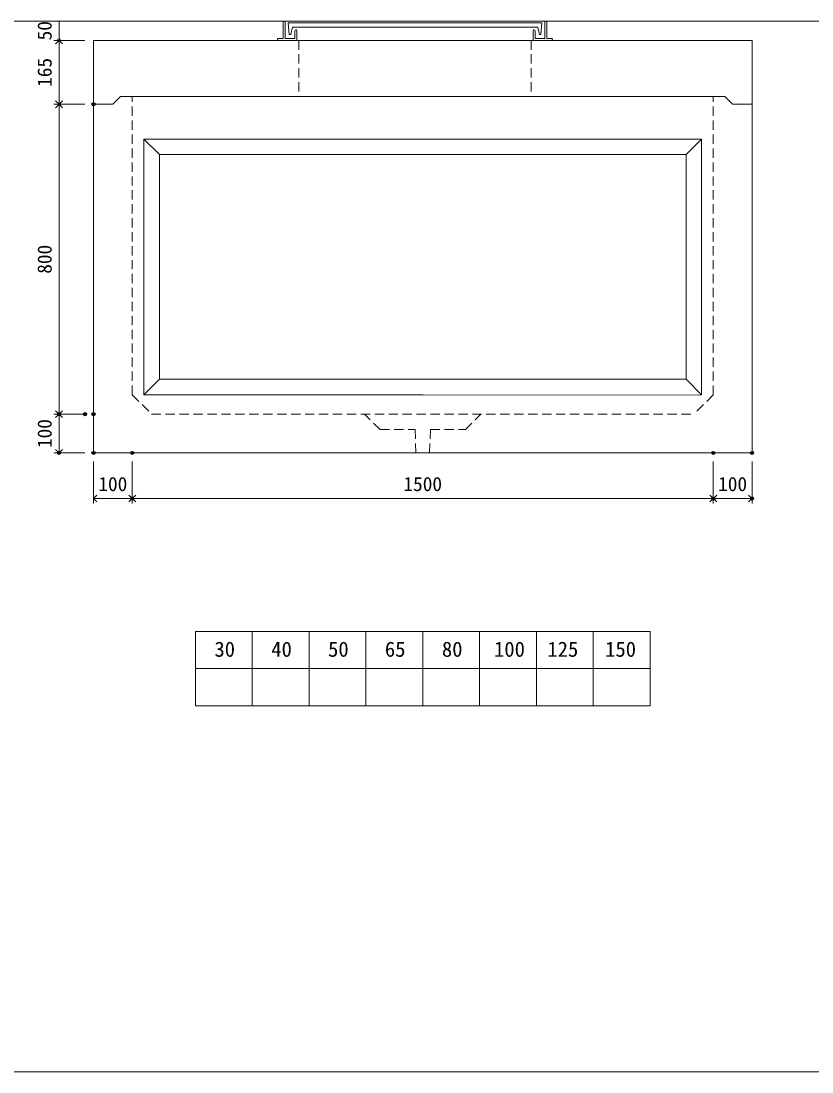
# Model space of a CAD drawing. Units: millimetres, scale not verified. Extents: x -6420 to 6420, y -3059 to 3059.
# Drawn here: x 2323 to 4365, y -2641 to 73 of the extents above; entities that cross this region are included whole.
import ezdxf
from ezdxf.enums import TextEntityAlignment as Align

# ---------------------------------------------------------------- set-up
doc = ezdxf.new("R2010")
doc.units = ezdxf.units.MM
doc.header["$LTSCALE"] = 20
doc.header["$PDMODE"] = 32
doc.header["$PDSIZE"] = 8
doc.linetypes.add('DASHED1', pattern=[1.8, 1.2, -0.6])
doc.layers.add('0-1_Defpoints', color=7, linetype='Continuous')
for name, color, linetype, lineweight in [('0-2_waku', 7, 'Continuous', 18), ('0-3_gaikei', 7, 'Continuous', 18), ('0-4_kakure', 7, 'DASHED1', 5), ('0-5_sunpou', 7, 'Continuous', 5), ('0-8_uchigawa', 6, 'Continuous', 18), ('0-A_futa', 3, 'Continuous', 18), ('0-B_GL', 4, 'Continuous', 18), ('0-D_文字１', 7, 'Continuous', 18)]:
    doc.layers.add(name, color=color, linetype=linetype, lineweight=lineweight)
doc.styles.add('ＭＳ ゴシック', font='')
doc.styles.get('ＭＳ ゴシック').set_extended_font_data('MS Gothic')

# ---------------------------------------------------------------- blocks, each defined once
blk = doc.blocks.new('_Open90')
at = {"layer": '0-5_sunpou'}
blk.add_line((0, 0), (-1, 0), dxfattribs=at)
blk.add_lwpolyline([(-0.5, 0.5), (0, 0), (-0.5, -0.5)], dxfattribs=at)
blk = doc.blocks.new('16 5')
at = {"layer": '0-5_sunpou'}
for p, q in [((75.03, 82.5), (-5, 82.5)), ((8, 64.5), (8, -64.5)), ((53.03, -82.5), (-5, -82.5))]:
    blk.add_line(p, q, dxfattribs=at)
at = {"layer": '0-5_sunpou', "xscale": 18, "yscale": 18}
for p, rotation in [((8, 82.5), 90), ((8, -82.5), 270)]:
    blk.add_blockref('_Open90', p, dxfattribs=dict(at, rotation=rotation))
at = {"layer": '0-5_sunpou', "style": 'ＭＳ ゴシック'}
blk.add_text('165', height=36.66, rotation=90, dxfattribs=at).set_placement((0, -37.5), align=Align.BOTTOM_LEFT)
blk = doc.blocks.new('5 0')
at = {"layer": '0-5_sunpou'}
for p, q in [((2.73, 37.5), (2.73, -12.5)), ((9.9, -12.5), (-10.27, -12.5))]:
    blk.add_line(p, q, dxfattribs=at)
blk.add_point((2.73, -12.5), dxfattribs=at)
at = {"layer": '0-5_sunpou', "style": 'ＭＳ ゴシック'}
blk.add_text('50', height=36.66, rotation=90, dxfattribs=at).set_placement((-5.27, -12.5), align=Align.BOTTOM_LEFT)
blk = doc.blocks.new('D45')
at = {"layer": '0-1_Defpoints'}
for p in [(5093.24, 2425.17), (5004.21, 1625.17), (5093.24, 1625.17)]:
    blk.add_point(p, dxfattribs=at)
at = {"layer": '0-5_sunpou'}
for p, q in [((5071.24, 2425.17), (4991.21, 2425.17)), ((5004.21, 2407.17), (5004.21, 1643.17)), ((5071.24, 1625.17), (4991.21, 1625.17))]:
    blk.add_line(p, q, dxfattribs=at)
at = {"layer": '0-5_sunpou', "xscale": 18, "yscale": 18}
for p, rotation in [((5004.21, 2425.17), 90), ((5004.21, 1625.17), 270)]:
    blk.add_blockref('_Open90', p, dxfattribs=dict(at, rotation=rotation))
at = {"layer": '0-5_sunpou', "style": 'ＭＳ ゴシック'}
blk.add_text('800', height=36.66, rotation=90, dxfattribs=at).set_placement((4996.21, 1987.67), align=Align.BOTTOM_LEFT)
blk = doc.blocks.new('D46')
at = {"layer": '0-1_Defpoints'}
for p in [(5071.24, 1625.17), (5004.21, 1525.17), (5093.24, 1525.17)]:
    blk.add_point(p, dxfattribs=at)
at = {"layer": '0-5_sunpou'}
for p, q in [((5049.24, 1625.17), (4991.21, 1625.17)), ((5004.21, 1607.17), (5004.21, 1543.17)), ((5071.24, 1525.17), (4991.21, 1525.17))]:
    blk.add_line(p, q, dxfattribs=at)
at = {"layer": '0-5_sunpou', "xscale": 18, "yscale": 18}
for p, rotation in [((5004.21, 1625.17), 90), ((5004.21, 1525.17), 270)]:
    blk.add_blockref('_Open90', p, dxfattribs=dict(at, rotation=rotation))
at = {"layer": '0-5_sunpou', "style": 'ＭＳ ゴシック'}
blk.add_text('100', height=36.66, rotation=90, dxfattribs=at).set_placement((4996.21, 1537.67), align=Align.BOTTOM_LEFT)
blk = doc.blocks.new('D47')
at = {"layer": '0-1_Defpoints'}
for p in [(5093.24, 1525.17), (5193.24, 1525.17), (5193.24, 1407.46)]:
    blk.add_point(p, dxfattribs=at)
at = {"layer": '0-5_sunpou'}
for p, q in [((5093.24, 1503.17), (5093.24, 1394.46)), ((5193.24, 1503.17), (5193.24, 1394.46)), ((5111.24, 1407.46), (5175.24, 1407.46))]:
    blk.add_line(p, q, dxfattribs=at)
at = {"layer": '0-5_sunpou', "xscale": 18, "yscale": 18, "rotation": 180}
blk.add_blockref('_Open90', (5093.24, 1407.46), dxfattribs=at)
at = {"layer": '0-5_sunpou', "xscale": 18, "yscale": 18}
blk.add_blockref('_Open90', (5193.24, 1407.46), dxfattribs=at)
at = {"layer": '0-5_sunpou', "style": 'ＭＳ ゴシック'}
blk.add_text('100', height=36.66, dxfattribs=at).set_placement((5105.74, 1415.46), align=Align.BOTTOM_LEFT)
blk = doc.blocks.new('D48')
at = {"layer": '0-1_Defpoints'}
for p in [(5193.24, 1525.17), (6693.24, 1525.17), (6693.24, 1407.46)]:
    blk.add_point(p, dxfattribs=at)
at = {"layer": '0-5_sunpou'}
for p, q in [((5193.24, 1503.17), (5193.24, 1394.46)), ((6693.24, 1503.17), (6693.24, 1394.46)), ((5211.24, 1407.46), (6675.24, 1407.46))]:
    blk.add_line(p, q, dxfattribs=at)
at = {"layer": '0-5_sunpou', "xscale": 18, "yscale": 18, "rotation": 180}
blk.add_blockref('_Open90', (5193.24, 1407.46), dxfattribs=at)
at = {"layer": '0-5_sunpou', "xscale": 18, "yscale": 18}
blk.add_blockref('_Open90', (6693.24, 1407.46), dxfattribs=at)
at = {"layer": '0-5_sunpou', "style": 'ＭＳ ゴシック'}
blk.add_text('1500', height=36.66, dxfattribs=at).set_placement((5893.24, 1415.46), align=Align.BOTTOM_LEFT)
blk = doc.blocks.new('D49')
at = {"layer": '0-1_Defpoints'}
for p in [(6693.24, 1525.17), (6793.24, 1525.17), (6793.24, 1407.46)]:
    blk.add_point(p, dxfattribs=at)
at = {"layer": '0-5_sunpou'}
for p, q in [((6693.24, 1503.17), (6693.24, 1394.46)), ((6793.24, 1503.17), (6793.24, 1394.46)), ((6711.24, 1407.46), (6775.24, 1407.46))]:
    blk.add_line(p, q, dxfattribs=at)
at = {"layer": '0-5_sunpou', "xscale": 18, "yscale": 18, "rotation": 180}
blk.add_blockref('_Open90', (6693.24, 1407.46), dxfattribs=at)
at = {"layer": '0-5_sunpou', "xscale": 18, "yscale": 18}
blk.add_blockref('_Open90', (6793.24, 1407.46), dxfattribs=at)
at = {"layer": '0-5_sunpou', "style": 'ＭＳ ゴシック'}
blk.add_text('100', height=36.66, dxfattribs=at).set_placement((6705.74, 1415.46), align=Align.BOTTOM_LEFT)

msp = doc.modelspace()

# ---------------------------------------------------------------- linework, layer by layer
at = {"layer": '0-2_waku'}
for p, q in [((2773.33, -1503.46), (2773.33, -1695.46)), ((2773.33, -1503.46), (2773.33, -1695.46)), ((2773.33, -1503.46), (2773.33, -1695.46)), ((2773.33, -1503.46), (2773.33, -1695.46)), ((2773.33, -1503.46), (3946.67, -1503.46)), ((2920, -1503.46), (2920, -1695.46)), ((3066.67, -1503.46), (3066.67, -1695.46)), ((3066.67, -1503.46), (3066.67, -1695.46)), ((3213.33, -1503.46), (3213.33, -1695.46)), ((3360, -1503.46), (3360, -1695.46)), ((3506.67, -1503.46), (3506.67, -1695.46)), ((3653.33, -1503.46), (3653.33, -1695.46)), ((3800, -1503.46), (3800, -1695.46)), ((3946.67, -1503.46), (3946.67, -1695.46)), ((2773.33, -1599.46), (3946.67, -1599.46)), ((2773.33, -1695.46), (3946.67, -1695.46)), ((-1740, -2640.8), (6420, -2640.8))]:
    msp.add_line(p, q, dxfattribs=at)
at = {"layer": '0-3_gaikei'}
for p, q in [((2510, 22.54), (2510, -142.46)), ((2510, 22.54), (4210, 22.54)), ((2510, 22.54), (4210, 22.54)), ((2510, 22.54), (4210, 22.54)), ((2510, 22.54), (4210, 22.54)), ((2510, 7.54), (2510, 22.54)), ((4210, -142.46), (4210, 22.54)), ((2580, -122.46), (2560, -142.46)), ((2580, -122.46), (2560, -142.46)), ((2580, -122.46), (2560, -142.46)), ((2580, -122.46), (2560, -142.46)), ((2580, -122.46), (2560, -142.46)), ((2580, -122.46), (2560, -142.46)), ((2580, -122.46), (2560, -142.46)), ((2580, -122.46), (2560, -142.46)), ((2580, -122.46), (2560, -142.46)), ((2580, -122.46), (2560, -142.46)), ((2580, -122.46), (2560, -142.46)), ((2580, -122.46), (2560, -142.46)), ((2580, -122.46), (2560, -142.46)), ((2580, -122.46), (2560, -142.46)), ((2580, -122.46), (2560, -142.46)), ((2580, -122.46), (2560, -142.46)), ((2580, -122.46), (2560, -142.46)), ((2580, -122.46), (2560, -142.46)), ((2580, -122.46), (2560, -142.46)), ((2580, -122.46), (2560, -142.46)), ((2580, -122.46), (2560, -142.46)), ((2580, -122.46), (2560, -142.46)), ((2580, -122.46), (2560, -142.46)), ((2580, -122.46), (2560, -142.46)), ((2580, -122.46), (2560, -142.46)), ((2580, -122.46), (2560, -142.46)), ((2580, -122.46), (2560, -142.46)), ((2580, -122.46), (2560, -142.46)), ((2580, -122.46), (2560, -142.46)), ((2580, -122.46), (2560, -142.46)), ((2580, -122.46), (2560, -142.46)), ((2580, -122.46), (2560, -142.46)), ((2580, -122.46), (4140, -122.46)), ((2580, -122.46), (4140, -122.46)), ((2580, -122.46), (4140, -122.46)), ((2580, -122.46), (4140, -122.46)), ((2580, -122.46), (4140, -122.46)), ((2580, -122.46), (4140, -122.46)), ((2580, -122.46), (4140, -122.46)), ((2580, -122.46), (4140, -122.46)), ((2580, -122.46), (4140, -122.46)), ((2580, -122.46), (4140, -122.46)), ((2580, -122.46), (4140, -122.46)), ((2580, -122.46), (4140, -122.46)), ((2580, -122.46), (4140, -122.46)), ((2580, -122.46), (4140, -122.46)), ((2580, -122.46), (4140, -122.46)), ((2580, -122.46), (4140, -122.46)), ((2580, -122.46), (4140, -122.46)), ((2580, -122.46), (4140, -122.46)), ((2580, -122.46), (4140, -122.46)), ((2580, -122.46), (4140, -122.46)), ((2580, -122.46), (4140, -122.46)), ((2580, -122.46), (4140, -122.46)), ((2580, -122.46), (4140, -122.46)), ((2580, -122.46), (4140, -122.46)), ((2580, -122.46), (4140, -122.46)), ((2580, -122.46), (4140, -122.46)), ((2580, -122.46), (4140, -122.46)), ((2580, -122.46), (4140, -122.46)), ((2580, -122.46), (4140, -122.46)), ((2580, -122.46), (4140, -122.46)), ((2580, -122.46), (4140, -122.46)), ((2580, -122.46), (4140, -122.46)), ((4140, -122.46), (4160, -142.46)), ((4140, -122.46), (4160, -142.46)), ((4140, -122.46), (4160, -142.46)), ((4140, -122.46), (4160, -142.46)), ((4140, -122.46), (4160, -142.46)), ((4140, -122.46), (4160, -142.46)), ((4140, -122.46), (4160, -142.46)), ((4140, -122.46), (4160, -142.46)), ((4140, -122.46), (4160, -142.46)), ((4140, -122.46), (4160, -142.46)), ((4140, -122.46), (4160, -142.46)), ((4140, -122.46), (4160, -142.46)), ((4140, -122.46), (4160, -142.46)), ((4140, -122.46), (4160, -142.46)), ((4140, -122.46), (4160, -142.46)), ((4140, -122.46), (4160, -142.46)), ((4140, -122.46), (4160, -142.46)), ((4140, -122.46), (4160, -142.46)), ((4140, -122.46), (4160, -142.46)), ((4140, -122.46), (4160, -142.46)), ((4140, -122.46), (4160, -142.46)), ((4140, -122.46), (4160, -142.46)), ((4140, -122.46), (4160, -142.46)), ((4140, -122.46), (4160, -142.46)), ((4140, -122.46), (4160, -142.46)), ((4140, -122.46), (4160, -142.46)), ((4140, -122.46), (4160, -142.46)), ((4140, -122.46), (4160, -142.46)), ((4140, -122.46), (4160, -142.46)), ((4140, -122.46), (4160, -142.46)), ((4140, -122.46), (4160, -142.46)), ((4140, -122.46), (4160, -142.46)), ((2510, -142.46), (2560, -142.46)), ((2510, -142.46), (2560, -142.46)), ((2510, -142.46), (2560, -142.46)), ((2510, -142.46), (2560, -142.46)), ((2510, -142.46), (2560, -142.46)), ((2510, -142.46), (2560, -142.46)), ((2510, -142.46), (2560, -142.46)), ((2510, -142.46), (2560, -142.46)), ((2510, -142.46), (2560, -142.46)), ((2510, -142.46), (2560, -142.46)), ((2510, -142.46), (2560, -142.46)), ((2510, -142.46), (2560, -142.46)), ((2510, -142.46), (2560, -142.46)), ((2510, -142.46), (2560, -142.46)), ((2510, -142.46), (2560, -142.46)), ((2510, -142.46), (2560, -142.46)), ((2510, -142.46), (2560, -142.46)), ((2510, -142.46), (2560, -142.46)), ((2510, -142.46), (2560, -142.46)), ((2510, -142.46), (2560, -142.46)), ((2510, -142.46), (2560, -142.46)), ((2510, -142.46), (2560, -142.46)), ((2510, -142.46), (2560, -142.46)), ((2510, -142.46), (2560, -142.46)), ((2510, -142.46), (2560, -142.46)), ((2510, -142.46), (2560, -142.46)), ((2510, -142.46), (2560, -142.46)), ((2510, -142.46), (2560, -142.46)), ((2510, -142.46), (2560, -142.46)), ((2510, -142.46), (2560, -142.46)), ((2510, -142.46), (2560, -142.46)), ((2510, -142.46), (2560, -142.46)), ((4160, -142.46), (4210, -142.46)), ((4160, -142.46), (4210, -142.46)), ((4160, -142.46), (4210, -142.46)), ((4160, -142.46), (4210, -142.46)), ((4160, -142.46), (4210, -142.46)), ((4160, -142.46), (4210, -142.46)), ((4160, -142.46), (4210, -142.46)), ((4160, -142.46), (4210, -142.46)), ((4160, -142.46), (4210, -142.46)), ((4160, -142.46), (4210, -142.46)), ((4160, -142.46), (4210, -142.46)), ((4160, -142.46), (4210, -142.46)), ((4160, -142.46), (4210, -142.46)), ((4160, -142.46), (4210, -142.46)), ((4160, -142.46), (4210, -142.46)), ((4160, -142.46), (4210, -142.46)), ((4160, -142.46), (4210, -142.46)), ((4160, -142.46), (4210, -142.46)), ((4160, -142.46), (4210, -142.46)), ((4160, -142.46), (4210, -142.46)), ((4160, -142.46), (4210, -142.46)), ((4160, -142.46), (4210, -142.46)), ((4160, -142.46), (4210, -142.46)), ((4160, -142.46), (4210, -142.46)), ((4160, -142.46), (4210, -142.46)), ((4160, -142.46), (4210, -142.46)), ((4160, -142.46), (4210, -142.46)), ((4160, -142.46), (4210, -142.46)), ((4160, -142.46), (4210, -142.46)), ((4160, -142.46), (4210, -142.46)), ((4160, -142.46), (4210, -142.46)), ((4160, -142.46), (4210, -142.46)), ((4210, -1042.46), (4210, -142.46))]:
    msp.add_line(p, q, dxfattribs=at)
msp.add_lwpolyline([(2510, -142.46), (2510, -1042.46), (4210, -1042.46)], dxfattribs=at)
at = {"layer": '0-4_kakure'}
for p, q in [((3040, 22.54), (3040, -122.46)), ((3640, 22.54), (3640, -122.46)), ((2610, -892.46), (2610, -122.46)), ((4110, -892.46), (4110, -122.46)), ((2610, -892.46), (2660, -942.46)), ((4110, -892.46), (4060, -942.46)), ((2660, -942.46), (4060, -942.46)), ((3250, -982.46), (3210, -942.46)), ((3250, -982.46), (3340, -982.46)), ((3340, -982.46), (3342.5, -1042.46)), ((3380, -982.46), (3377.5, -1042.46))]:
    msp.add_line(p, q, dxfattribs=at)
msp.add_lwpolyline([(3380, -982.46), (3470, -982.46), (3510, -942.46)], dxfattribs=at)
at = {"layer": '0-5_sunpou'}
msp.add_line((2489, 72.54), (2407.97, 72.54), dxfattribs=at)
at = {"layer": '0-8_uchigawa'}
for p, q in [((2640, -232.46), (3360, -232.46)), ((2680, -272.46), (2640, -232.46)), ((2640, -232.46), (2640, -892.46)), ((4080, -232.46), (3360, -232.46)), ((4040, -272.46), (4080, -232.46)), ((4080, -232.46), (4080, -892.46)), ((4080, -232.46), (4080, -892.46)), ((2680, -272.46), (3360, -272.46)), ((2680, -272.46), (3360, -272.46)), ((2680, -272.46), (2680, -852.46)), ((4040, -272.46), (3360, -272.46)), ((4040, -272.46), (4040, -852.46)), ((2680, -852.46), (2640, -892.46)), ((2680, -852.46), (3360, -852.46)), ((2640, -892.46), (3360, -892.46)), ((3360.69, -893.15), (4080, -892.46))]:
    msp.add_line(p, q, dxfattribs=at)
msp.add_lwpolyline([(3360, -852.46), (4040, -852.46), (4080, -892.46)], dxfattribs=at)
at = {"layer": '0-A_futa'}
for p, q in [((3000, 70.54), (3000, 27.54)), ((3002, 72.54), (3005, 72.54)), ((3005, 72.54), (3005, 27.54)), ((3012.81, 68.04), (3667.14, 68.04)), ((3012.81, 68.04), (3015.3, 38.04)), ((3023.33, 57.04), (3019.01, 38.04)), ((3023.33, 57.04), (3656.67, 57.04)), ((3656.67, 57.04), (3660.99, 38.04)), ((3667.14, 68.04), (3664.89, 38.04)), ((3675, 72.54), (3678, 72.54)), ((3675, 72.54), (3675, 27.54)), ((3680, 70.54), (3680, 27.54)), ((2987, 27.54), (3000, 27.54)), ((3005, 27.54), (3030, 27.54)), ((3015.3, 38.04), (3019.01, 38.04)), ((3030, 47.54), (3030, 27.54)), ((3032, 49.54), (3033, 49.54)), ((3035, 47.54), (3035, 22.54)), ((3645, 47.54), (3645, 22.54)), ((3648, 49.54), (3647, 49.54)), ((3650, 47.54), (3650, 27.54)), ((3675, 27.54), (3650, 27.54)), ((3664.89, 38.04), (3660.99, 38.04)), ((3693, 27.54), (3680, 27.54)), ((2985, 25.54), (2985, 24.54)), ((3040, 22.54), (2987, 22.54)), ((3645, 22.54), (3693, 22.54)), ((3695, 25.54), (3695, 24.54))]:
    msp.add_line(p, q, dxfattribs=at)
for centre, start, end in [((3002, 70.54), 90, 180), ((3678, 70.54), 0, 90), ((2987, 25.54), 90, 180), ((3032, 47.54), 90, 180), ((3033, 47.54), 0, 90), ((3647, 47.54), 90, 180), ((3648, 47.54), 0, 90), ((3693, 25.54), 0, 90), ((2987, 24.54), 180, 270), ((3693, 24.54), 270, 0)]:
    msp.add_arc(centre, 2, start, end, dxfattribs=at)
at = {"layer": '0-B_GL'}
msp.add_line((-1740, 72.54), (6420, 72.54), dxfattribs=at)

# ---------------------------------------------------------------- block references
at = {"layer": '0-5_sunpou'}
for name, p in [('5 0', (2418.24, 35.04)), ('16 5', (2412.97, -59.96)), ('D45', (-2583.24, -2567.63)), ('D46', (-2583.24, -2567.63)), ('D47', (-2583.24, -2567.63)), ('D48', (-2583.24, -2567.63)), ('D49', (-2583.24, -2567.63))]:
    msp.add_blockref(name, p, dxfattribs=at)

# ---------------------------------------------------------------- texts
at = {"layer": '0-D_文字１', "style": 'ＭＳ ゴシック'}
for s, p in [('30', (2822.21, -1580.55)), ('40', (2968.88, -1580.55)), ('50', (3115.55, -1580.55)), ('65', (3262.21, -1580.55)), ('80', (3409.42, -1580.55)), ('100', (3543.92, -1580.55)), ('125', (3681.77, -1580.55)), ('150', (3830.79, -1580.55))]:
    msp.add_text(s, height=39.1, dxfattribs=at).set_placement(p, align=Align.BOTTOM_LEFT)

doc.saveas('drawing.dxf')
